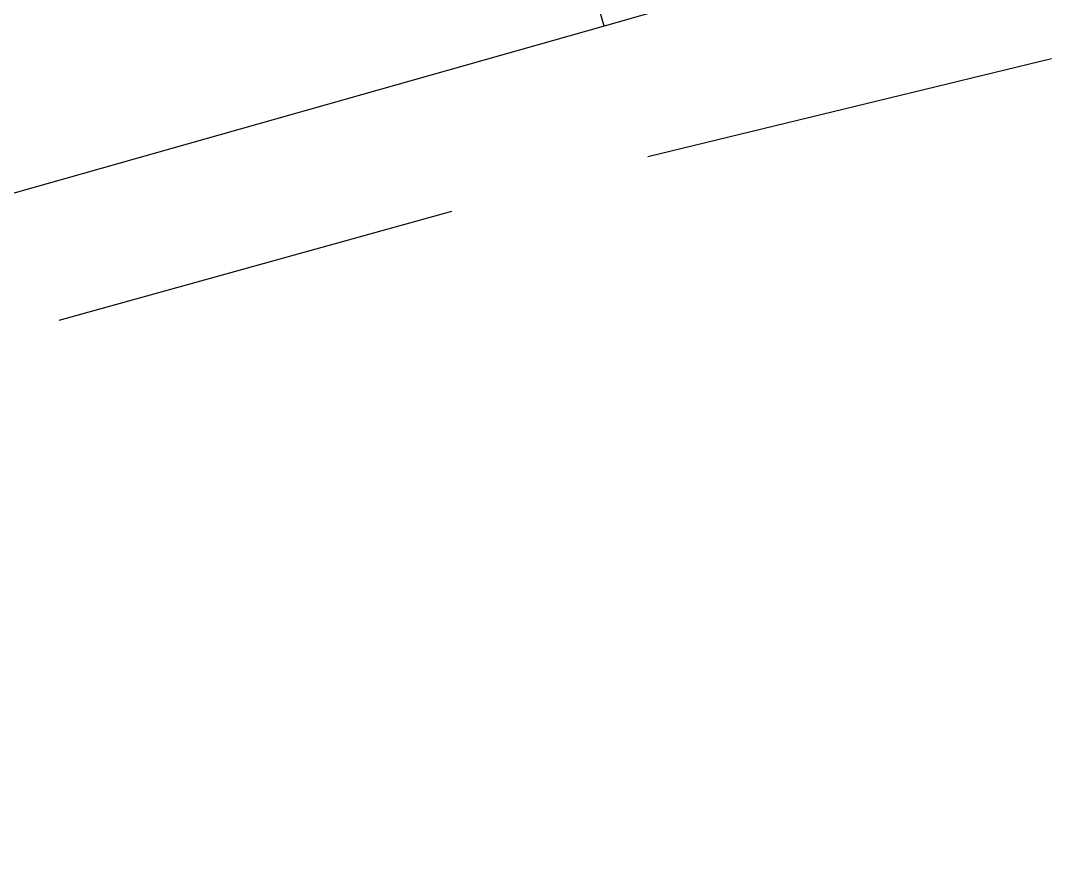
# Model space of a CAD drawing. Header units: feet. Extents: x -84 to 198, y -22 to 181.
# Drawn here: x 59.127 to 60.387, y 148.818 to 149.838 of the extents above; entities that cross this region are included whole.
import ezdxf

# ---------------------------------------------------------------- set-up
doc = ezdxf.new("R2010")
doc.units = ezdxf.units.FT
doc.layers.add('A-LINEA', color=7, linetype='CONTINUOUS')

msp = doc.modelspace()

# ---------------------------------------------------------------- linework, layer by layer
at = {"layer": 'A-LINEA'}
for p, q in [((59.84, 149.8311), (56.2667, 148.8178)), ((59.84, 149.8311), (56.2667, 148.8178)), ((60.3867, 149.7911), (59.8933, 149.6711)), ((60.3867, 149.7911), (59.8933, 149.6711)), ((59.6533, 149.6044), (59.1733, 149.4711)), ((59.6533, 149.6044), (59.1733, 149.4711))]:
    msp.add_line(p, q, dxfattribs=at)
msp.add_lwpolyline([(60.12, 149.9111), (59.84, 149.8311), (59.68, 150.3911), (59.96, 150.4711), (60.12, 149.9111)], dxfattribs=at)
msp.add_lwpolyline([(60.12, 149.9111), (59.84, 149.8311), (59.68, 150.3911), (59.96, 150.4711), (60.12, 149.9111)], dxfattribs=at)

doc.saveas('drawing.dxf')
